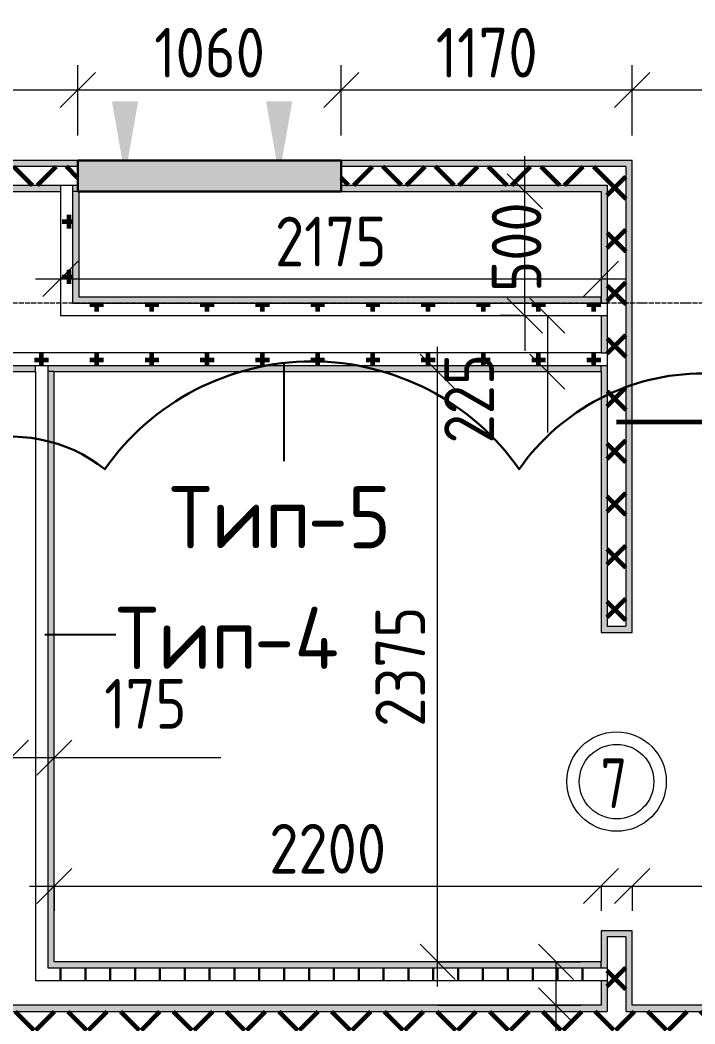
# Model space of a CAD drawing. Header units: millimetres. Extents: x -60946 to 138510, y -262288 to 24501.
# Drawn here: x 55847 to 58562, y -202523 to -198484 of the extents above; entities that cross this region are included whole.
import ezdxf

# ---------------------------------------------------------------- set-up
doc = ezdxf.new("R2010")
doc.units = ezdxf.units.MM
doc.linetypes.add('ADSK_Линия сетки', pattern=[25, 20, -2.5, 0, -2.5])
doc.linetypes.add('ADSK_Невидимые', pattern=[5, 3, -2])
for name, color, linetype, lineweight in [('2)Тип-2', 3, 'Continuous', 60), ('2)Тип-5', 1, 'Continuous', 60), ('Марки', 7, 'Continuous', 20), ('Марки дверей', 7, 'Continuous', 20), ('Обобщенные модели', 7, 'ADSK_Невидимые', 18), ('Оси', 7, 'Continuous', 9), ('Размеры', 7, 'Continuous', 9), ('Стены внутренние', 7, 'Continuous', 18), ('Стены штриховка', 7, 'Continuous', 9), ('Узлы', 7, 'Continuous', 18)]:
    doc.layers.add(name, color=color, linetype=linetype, lineweight=lineweight)
doc.layers.add('2)Тип-4', color=7, linetype='Continuous', lineweight=30, true_color=0x0080c0)
doc.styles.add('GOST Common_3', font='', dxfattribs={"width": 0.9, "height": 200})
doc.styles.add('GOST Common_4', font='', dxfattribs={"height": 250})
doc.styles.add('GOST Common_B', font='', dxfattribs={"width": 0.8, "height": 200})
doc.styles.get('GOST Common_3').set_extended_font_data('GOST Common')
doc.styles.get('GOST Common_4').set_extended_font_data('GOST Common')
doc.styles.get('GOST Common_B').set_extended_font_data('GOST Common', bold=True)
doc.dimstyles.new('ADSK_Основной_2_0', dxfattribs={"dimscale": 304.8, "dimtxt": 201.142999, "dimasz": 0.463911, "dimexe": 0.328084, "dimexo": 0.328084, "dimgap": 0.164042, "dimtad": 1, "dimdec": 3, "dimrnd": 0.001, "dimdsep": 46, "dimtxsty": 'GOST Common_3', "dimblk1": 'OBLIQUE', "dimblk2": 'OBLIQUE', "dimsah": 1, "dimcen": 0.09, "dimdle": 0.328084, "dimazin": 2, "dimtfac": 1, "dimtdec": 4, "dimtix": 1, "dimtmove": 0, "dimatfit": 3, "dimfxl": 1, "dimtvp": 1, "dimtolj": 1, "dimtzin": 0, "dimlwd": 20, "dimlwe": 20, "dimarcsym": 2})
doc.dimstyles.new('ADSK_Основной_2_0_2', dxfattribs={"dimscale": 304.8, "dimtxt": 201.142999, "dimasz": 0.463911, "dimexe": 0.328084, "dimexo": 0.328084, "dimgap": 0.164042, "dimtad": 1, "dimdec": 3, "dimrnd": 0.001, "dimdsep": 46, "dimtxsty": 'GOST Common_3', "dimblk1": 'OBLIQUE', "dimblk2": 'OBLIQUE', "dimsah": 1, "dimcen": 0.09, "dimdle": 0.328084, "dimazin": 2, "dimtfac": 1, "dimtdec": 4, "dimtix": 1, "dimtmove": 0, "dimatfit": 3, "dimfxl": 1, "dimtvp": 1, "dimtolj": 1, "dimtzin": 0, "dimlwd": 20, "dimlwe": 20, "dimarcsym": 2})
pattern_1 = [(45, (9.36, -198628.46), (-106.066, 106.066), []), (135, (9.36, -198628.46), (-106.066, -106.066), [])]
pattern_2 = [(0, (9.36, -198628.46), (111.125, 111.125), [55.562, -166.688]), (90, (37.14, -198656.24), (-111.125, 111.125), [55.562, -166.688])]

# ---------------------------------------------------------------- blocks, each defined once
blk = doc.blocks.new('ADSK_ОбобщеннаяМодель_ОтверстиеПрямоугольное_вСтене - О-13_ОВ_1060х660-4094150-Кладочный план 4-го этажа')
at = {"layer": 'Обобщенные модели'}
blk.add_hatch(color=256, dxfattribs=at).paths.add_polyline_path([(-391.2, -62.5), (650.3, -62.5), (650.3, 62.5), (-409.7, 62.5), (-409.7, -62.5)])
at = {"layer": 'Узлы', "lineweight": 30}
for p, q in [((-409.7, -62.5), (-409.7, 62.5)), ((-409.7, 62.5), (650.3, 62.5)), ((650.3, 62.5), (650.3, -62.5)), ((650.3, -62.5), (-409.7, -62.5))]:
    blk.add_line(p, q, dxfattribs=at)
blk = doc.blocks.new('_Oblique')
at = {"color": 0, "linetype": 'ByBlock', "lineweight": -2}
blk.add_line((-0.5, -0.5), (0.5, 0.5), dxfattribs=at)
blk = doc.blocks.new('*D6285')
at = {"layer": 'Defpoints', "color": 0, "transparency": 16777216}
for p in [(56079.4, -198765.3), (54259.4, -199048.5), (56079.4, -199048.5)]:
    blk.add_point(p, dxfattribs=at)
at = {"layer": 'Размеры', "color": 0, "lineweight": 20, "transparency": 16777216}
for p, q in [((54259.4, -198948.5), (54259.4, -198665.3)), ((56079.4, -198948.5), (56079.4, -198665.3)), ((54159.4, -198765.3), (56179.4, -198765.3))]:
    blk.add_line(p, q, dxfattribs=at)
at = {"layer": 'Размеры', "color": 0, "lineweight": 20, "transparency": 16777216, "xscale": 141.4, "yscale": 141.4, "zscale": 141.4, "rotation": 180}
blk.add_blockref('_Oblique', (54259.4, -198765.3), dxfattribs=at)
at = {"layer": 'Размеры', "color": 0, "lineweight": 20, "transparency": 16777216, "xscale": 141.4, "yscale": 141.4, "zscale": 141.4}
blk.add_blockref('_Oblique', (56079.4, -198765.3), dxfattribs=at)
at = {"layer": 'Размеры', "color": 0, "lineweight": 9, "transparency": 16777216, "insert": (55169.4, -198615.3), "char_height": 200, "width": 560.473, "attachment_point": 5, "style": 'GOST Common_3'}
blk.add_mtext('\\A1;1820', dxfattribs=at)
blk = doc.blocks.new('*D6286')
at = {"layer": 'Defpoints', "color": 0, "transparency": 16777216}
for p in [(57139.4, -198765.3), (56079.4, -199048.5), (57139.4, -199048.5)]:
    blk.add_point(p, dxfattribs=at)
at = {"layer": 'Размеры', "color": 0, "lineweight": 20, "transparency": 16777216}
for p, q in [((56079.4, -198948.5), (56079.4, -198665.3)), ((57139.4, -198948.5), (57139.4, -198665.3)), ((55979.4, -198765.3), (57239.4, -198765.3))]:
    blk.add_line(p, q, dxfattribs=at)
at = {"layer": 'Размеры', "color": 0, "lineweight": 20, "transparency": 16777216, "xscale": 141.4, "yscale": 141.4, "zscale": 141.4, "rotation": 180}
blk.add_blockref('_Oblique', (56079.4, -198765.3), dxfattribs=at)
at = {"layer": 'Размеры', "color": 0, "lineweight": 20, "transparency": 16777216, "xscale": 141.4, "yscale": 141.4, "zscale": 141.4}
blk.add_blockref('_Oblique', (57139.4, -198765.3), dxfattribs=at)
at = {"layer": 'Размеры', "color": 0, "lineweight": 9, "transparency": 16777216, "insert": (56609.4, -198615.3), "char_height": 200, "width": 560.473, "attachment_point": 5, "style": 'GOST Common_3'}
blk.add_mtext('\\A1;1060', dxfattribs=at)
blk = doc.blocks.new('*D6287')
at = {"layer": 'Defpoints', "color": 0, "transparency": 16777216}
for p in [(58309.4, -198765.3), (57139.4, -199048.5), (58309.4, -199048.5)]:
    blk.add_point(p, dxfattribs=at)
at = {"layer": 'Размеры', "color": 0, "lineweight": 20, "transparency": 16777216}
for p, q in [((57139.4, -198948.5), (57139.4, -198665.3)), ((58309.4, -198948.5), (58309.4, -198665.3)), ((57039.4, -198765.3), (58409.4, -198765.3))]:
    blk.add_line(p, q, dxfattribs=at)
at = {"layer": 'Размеры', "color": 0, "lineweight": 20, "transparency": 16777216, "xscale": 141.4, "yscale": 141.4, "zscale": 141.4, "rotation": 180}
blk.add_blockref('_Oblique', (57139.4, -198765.3), dxfattribs=at)
at = {"layer": 'Размеры', "color": 0, "lineweight": 20, "transparency": 16777216, "xscale": 141.4, "yscale": 141.4, "zscale": 141.4}
blk.add_blockref('_Oblique', (58309.4, -198765.3), dxfattribs=at)
at = {"layer": 'Размеры', "color": 0, "lineweight": 9, "transparency": 16777216, "insert": (57724.4, -198615.3), "char_height": 200, "width": 515.472, "attachment_point": 5, "style": 'GOST Common_3'}
blk.add_mtext('\\A1;1170', dxfattribs=at)
blk = doc.blocks.new('*D6288')
at = {"layer": 'Defpoints', "color": 0, "transparency": 16777216}
for p in [(61409.4, -198765.3), (58309.4, -199048.5), (61409.4, -199423.5)]:
    blk.add_point(p, dxfattribs=at)
at = {"layer": 'Размеры', "color": 0, "lineweight": 20, "transparency": 16777216}
for p, q in [((58309.4, -198948.5), (58309.4, -198665.3)), ((61409.4, -199323.5), (61409.4, -198665.3)), ((58209.4, -198765.3), (61509.4, -198765.3))]:
    blk.add_line(p, q, dxfattribs=at)
at = {"layer": 'Размеры', "color": 0, "lineweight": 20, "transparency": 16777216, "xscale": 141.4, "yscale": 141.4, "zscale": 141.4, "rotation": 180}
blk.add_blockref('_Oblique', (58309.4, -198765.3), dxfattribs=at)
at = {"layer": 'Размеры', "color": 0, "lineweight": 20, "transparency": 16777216, "xscale": 141.4, "yscale": 141.4, "zscale": 141.4}
blk.add_blockref('_Oblique', (61409.4, -198765.3), dxfattribs=at)
at = {"layer": 'Размеры', "color": 0, "lineweight": 9, "transparency": 16777216, "insert": (59859.4, -198615.3), "char_height": 200, "width": 560.473, "attachment_point": 5, "style": 'GOST Common_3'}
blk.add_mtext('\\A1;3100', dxfattribs=at)
blk = doc.blocks.new('*D6292')
at = {"layer": 'Defpoints', "color": 0, "transparency": 16777216}
for p in [(58309.4, -201868.6), (59934.4, -201968.6), (59934.4, -202448.5)]:
    blk.add_point(p, dxfattribs=at)
at = {"layer": 'Размеры', "color": 0, "lineweight": 20, "transparency": 16777216}
for p, q in [((59934.4, -202348.5), (59934.4, -201868.6)), ((58209.4, -201968.6), (60034.4, -201968.6)), ((58309.4, -201968.6), (58309.4, -202068.6))]:
    blk.add_line(p, q, dxfattribs=at)
at = {"layer": 'Размеры', "color": 0, "lineweight": 20, "transparency": 16777216, "xscale": 141.4, "yscale": 141.4, "zscale": 141.4, "rotation": 180}
blk.add_blockref('_Oblique', (58309.4, -201968.6), dxfattribs=at)
at = {"layer": 'Размеры', "color": 0, "lineweight": 20, "transparency": 16777216, "xscale": 141.4, "yscale": 141.4, "zscale": 141.4}
blk.add_blockref('_Oblique', (59934.4, -201968.6), dxfattribs=at)
at = {"layer": 'Размеры', "color": 0, "lineweight": 9, "transparency": 16777216, "insert": (59121.9, -201818.6), "char_height": 200, "width": 560.473, "attachment_point": 5, "style": 'GOST Common_3'}
blk.add_mtext('\\A1;1625', dxfattribs=at)
blk = doc.blocks.new('*D6297')
at = {"layer": 'Defpoints', "color": 0, "transparency": 16777216}
for p in [(57426.7, -202273.5), (58003.1, -202273.5), (57426.7, -202448.5)]:
    blk.add_point(p, dxfattribs=at)
at = {"layer": 'Размеры', "color": 0, "lineweight": 20, "transparency": 16777216}
for p, q in [((57526.7, -202273.5), (58103.1, -202273.5)), ((58003.1, -202273.5), (58003.1, -202548.5)), ((57526.7, -202448.5), (58103.1, -202448.5)), ((58003.1, -202448.5), (58003.1, -202870.2))]:
    blk.add_line(p, q, dxfattribs=at)
at = {"layer": 'Размеры', "color": 0, "lineweight": 20, "transparency": 16777216, "xscale": 141.4, "yscale": 141.4, "zscale": 141.4}
for p, rotation in [((58003.1, -202273.5), 90), ((58003.1, -202448.5), 270)]:
    blk.add_blockref('_Oblique', p, dxfattribs=dict(at, rotation=rotation))
at = {"layer": 'Размеры', "color": 0, "lineweight": 9, "transparency": 16777216, "insert": (57605.5, -202891.4), "char_height": 200, "width": 409.104, "attachment_point": 1, "rotation": 90, "line_spacing_factor": 1.022761, "style": 'GOST Common_3'}
blk.add_mtext('\\A1;175', dxfattribs=at)
blk = doc.blocks.new('*D6298')
at = {"layer": 'Defpoints', "color": 0, "transparency": 16777216}
for p in [(57426.7, -199898.5), (57526.7, -199898.5), (57426.7, -202273.5)]:
    blk.add_point(p, dxfattribs=at)
at = {"layer": 'Размеры', "color": 0, "lineweight": 20, "transparency": 16777216}
for p, q in [((57526.7, -202373.5), (57526.7, -199798.5)), ((57526.7, -199898.5), (57626.7, -199898.5)), ((57526.7, -202273.5), (57626.7, -202273.5))]:
    blk.add_line(p, q, dxfattribs=at)
at = {"layer": 'Размеры', "color": 0, "lineweight": 20, "transparency": 16777216, "xscale": 141.4, "yscale": 141.4, "zscale": 141.4}
for p, rotation in [((57526.7, -199898.5), 90), ((57526.7, -202273.5), 270)]:
    blk.add_blockref('_Oblique', p, dxfattribs=dict(at, rotation=rotation))
at = {"layer": 'Размеры', "color": 0, "lineweight": 9, "transparency": 16777216, "insert": (57376.7, -201086), "char_height": 200, "width": 605.475, "attachment_point": 5, "rotation": 90, "style": 'GOST Common_3'}
blk.add_mtext('\\A1;2375', dxfattribs=at)
blk = doc.blocks.new('*D6299')
at = {"layer": 'Defpoints', "color": 0, "transparency": 16777216}
for p in [(55984.4, -201452), (55809.4, -201868.6), (55984.4, -201868.6)]:
    blk.add_point(p, dxfattribs=at)
at = {"layer": 'Размеры', "color": 0, "lineweight": 20, "transparency": 16777216}
for p, q in [((55809.4, -201768.6), (55809.4, -201352)), ((55984.4, -201768.6), (55984.4, -201352)), ((55709.4, -201452), (55984.4, -201452)), ((55984.4, -201452), (56654.3, -201452))]:
    blk.add_line(p, q, dxfattribs=at)
at = {"layer": 'Размеры', "color": 0, "lineweight": 20, "transparency": 16777216, "xscale": 141.4, "yscale": 141.4, "zscale": 141.4, "rotation": 180}
blk.add_blockref('_Oblique', (55809.4, -201452), dxfattribs=at)
at = {"layer": 'Размеры', "color": 0, "lineweight": 20, "transparency": 16777216, "xscale": 141.4, "yscale": 141.4, "zscale": 141.4}
blk.add_blockref('_Oblique', (55984.4, -201452), dxfattribs=at)
at = {"layer": 'Размеры', "color": 0, "lineweight": 9, "transparency": 16777216, "insert": (56185.5, -201135.3), "char_height": 200, "width": 409.104, "attachment_point": 1, "line_spacing_factor": 1.022761, "style": 'GOST Common_3'}
blk.add_mtext('\\A1;175', dxfattribs=at)
blk = doc.blocks.new('*D6300')
at = {"layer": 'Defpoints', "color": 0, "transparency": 16777216}
for p in [(55984.4, -201868.6), (58184.4, -201868.6), (58184.4, -201968.6)]:
    blk.add_point(p, dxfattribs=at)
at = {"layer": 'Размеры', "color": 0, "lineweight": 20, "transparency": 16777216}
for p, q in [((55884.4, -201968.6), (58284.4, -201968.6)), ((55984.4, -201968.6), (55984.4, -202068.6)), ((58184.4, -201968.6), (58184.4, -202068.6))]:
    blk.add_line(p, q, dxfattribs=at)
at = {"layer": 'Размеры', "color": 0, "lineweight": 20, "transparency": 16777216, "xscale": 141.4, "yscale": 141.4, "zscale": 141.4, "rotation": 180}
blk.add_blockref('_Oblique', (55984.4, -201968.6), dxfattribs=at)
at = {"layer": 'Размеры', "color": 0, "lineweight": 20, "transparency": 16777216, "xscale": 141.4, "yscale": 141.4, "zscale": 141.4}
blk.add_blockref('_Oblique', (58184.4, -201968.6), dxfattribs=at)
at = {"layer": 'Размеры', "color": 0, "lineweight": 9, "transparency": 16777216, "insert": (57084.4, -201818.6), "char_height": 200, "width": 605.475, "attachment_point": 5, "style": 'GOST Common_3'}
blk.add_mtext('\\A1;2200', dxfattribs=at)
blk = doc.blocks.new('*D6301')
at = {"layer": 'Defpoints', "color": 0, "transparency": 16777216}
for p in [(56009.4, -199425.3), (58184.4, -199425.3), (58184.4, -199525.3)]:
    blk.add_point(p, dxfattribs=at)
at = {"layer": 'Размеры', "color": 0, "lineweight": 20, "transparency": 16777216}
for p, q in [((55909.4, -199525.3), (58284.4, -199525.3)), ((56009.4, -199525.3), (56009.4, -199625.3)), ((58184.4, -199525.3), (58184.4, -199625.3))]:
    blk.add_line(p, q, dxfattribs=at)
at = {"layer": 'Размеры', "color": 0, "lineweight": 20, "transparency": 16777216, "xscale": 141.4, "yscale": 141.4, "zscale": 141.4, "rotation": 180}
blk.add_blockref('_Oblique', (56009.4, -199525.3), dxfattribs=at)
at = {"layer": 'Размеры', "color": 0, "lineweight": 20, "transparency": 16777216, "xscale": 141.4, "yscale": 141.4, "zscale": 141.4}
blk.add_blockref('_Oblique', (58184.4, -199525.3), dxfattribs=at)
at = {"layer": 'Размеры', "color": 0, "lineweight": 9, "transparency": 16777216, "insert": (57096.9, -199375.3), "char_height": 200, "width": 560.473, "attachment_point": 5, "style": 'GOST Common_3'}
blk.add_mtext('\\A1;2175', dxfattribs=at)
blk = doc.blocks.new('*D6302')
at = {"layer": 'Defpoints', "color": 0, "transparency": 16777216}
for p in [(57956, -199673.5), (57968.3, -199673.5), (57956, -199898.5)]:
    blk.add_point(p, dxfattribs=at)
at = {"layer": 'Размеры', "color": 0, "lineweight": 20, "transparency": 16777216}
for p, q in [((57968.3, -199673.5), (57968.3, -199998.5)), ((58056, -199673.5), (58068.3, -199673.5)), ((57968.3, -199898.5), (57968.3, -200143.8)), ((58056, -199898.5), (58068.3, -199898.5))]:
    blk.add_line(p, q, dxfattribs=at)
at = {"layer": 'Размеры', "color": 0, "lineweight": 20, "transparency": 16777216, "xscale": 141.4, "yscale": 141.4, "zscale": 141.4}
for p, rotation in [((57968.3, -199673.5), 90), ((57968.3, -199898.5), 270)]:
    blk.add_blockref('_Oblique', p, dxfattribs=dict(at, rotation=rotation))
at = {"layer": 'Размеры', "color": 0, "lineweight": 9, "transparency": 16777216, "insert": (57553.5, -200187.5), "char_height": 200, "width": 454.106, "attachment_point": 1, "rotation": 90, "line_spacing_factor": 1.022761, "style": 'GOST Common_3'}
blk.add_mtext('\\A1;225', dxfattribs=at)
blk = doc.blocks.new('*D6303')
at = {"layer": 'Defpoints', "color": 0, "transparency": 16777216}
for p in [(57878, -199173.5), (57956, -199173.5), (57956, -199673.5)]:
    blk.add_point(p, dxfattribs=at)
at = {"layer": 'Размеры', "color": 0, "lineweight": 20, "transparency": 16777216}
for p, q in [((57878, -199173.5), (57878, -199032.1)), ((57856, -199173.5), (57778, -199173.5)), ((57878, -199673.5), (57878, -199173.5)), ((57856, -199673.5), (57778, -199673.5)), ((57878, -199673.5), (57878, -199814.9))]:
    blk.add_line(p, q, dxfattribs=at)
at = {"layer": 'Размеры', "color": 0, "lineweight": 20, "transparency": 16777216, "xscale": 141.4, "yscale": 141.4, "zscale": 141.4}
for p, rotation in [((57878, -199173.5), 270), ((57878, -199673.5), 90)]:
    blk.add_blockref('_Oblique', p, dxfattribs=dict(at, rotation=rotation))
at = {"layer": 'Размеры', "color": 0, "lineweight": 9, "transparency": 16777216, "insert": (57744.7, -199577.8), "char_height": 200, "width": 454.106, "attachment_point": 1, "rotation": 90, "line_spacing_factor": 1.022761, "style": 'GOST Common_3'}
blk.add_mtext('\\A1;500', dxfattribs=at)
blk = doc.blocks.new('М_двери1 - Марка экземпляра 2-3719212-Кладочный план 4-го этажа')
at = {"layer": 'Марки дверей'}
for radius in [2, 1.5]:
    blk.add_circle((0, 0), radius, dxfattribs=at)

msp = doc.modelspace()

# ---------------------------------------------------------------- hatches: boundary and pattern name
at = {"layer": '2)Тип-2'}
h = msp.add_hatch(color=256, dxfattribs=at)
h.paths.add_polyline_path([(52459.3615, -199073.4914), (53234.3615, -199073.4914), (53234.3615, -199048.4914), (52359.3615, -199048.4914), (52359.3615, -199073.4914), (52434.3615, -199073.4914)])
h.paths.add_polyline_path([(54284.3615, -199073.4914), (56079.3615, -199073.4914), (56079.3615, -199048.4914), (54284.3615, -199048.4914)])
h.paths.add_polyline_path([(57139.3615, -199073.4914), (58284.3615, -199073.4914), (58284.3615, -199048.4914), (57139.3615, -199048.4914), (57139.3615, -199066.7927)])
h = msp.add_hatch(color=256, dxfattribs=at)
h.paths.add_polyline_path([(57747.942, -199173.4914), (58184.3615, -199173.4914), (58184.3615, -199148.4914), (57139.3615, -199148.4914), (57139.3615, -199173.4914)])
h.paths.add_polyline_path([(54259.3615, -199173.4914), (54509.3615, -199173.4914), (54509.3615, -199148.4914), (54284.3615, -199148.4914), (54284.3615, -199048.4914), (54259.3615, -199048.4914)])
h.paths.add_polyline_path([(53009.3615, -199173.4914), (53259.3615, -199173.4914), (53259.3615, -199048.4914), (53234.3615, -199048.4914), (53234.3615, -199148.4914), (53009.3615, -199148.4914)])
h.paths.add_polyline_path([(52959.3615, -199173.4914), (52959.3615, -199148.4914), (52459.3615, -199148.4914), (52459.3615, -199173.4914), (52797.6931, -199173.4914)])
h.paths.add_polyline_path([(56079.3615, -199173.4914), (56079.3615, -199148.4914), (56059.3615, -199148.4914), (56059.3615, -199173.4914)])
h.paths.add_polyline_path([(54559.3615, -199173.4914), (56009.3615, -199173.4914), (56009.3615, -199148.4914), (54559.3615, -199148.4914)])
h = msp.add_hatch(color=256, dxfattribs=at)
h.paths.add_polyline_path([(58309.3615, -202448.4914), (58309.3615, -202173.4914), (58284.3615, -202173.4914), (58284.3615, -202448.4914)])
h.paths.add_polyline_path([(58284.3615, -200923.4914), (58309.3615, -200923.4914), (58309.3615, -199048.4914), (58284.3615, -199048.4914), (58284.3615, -200736.9674)])
h = msp.add_hatch(dxfattribs=at)
h.set_pattern_fill('FP_4', color=256, style=0, pattern_type=2)
h.set_pattern_definition(pattern_1)
h.paths.add_polyline_path([(56079.3615, -199148.4914), (56079.3615, -199073.4914), (54284.3615, -199073.4914), (54284.3615, -199148.4914), (56059.3615, -199148.4914)])
h.paths.add_polyline_path([(52459.3615, -199148.4914), (53234.3615, -199148.4914), (53234.3615, -199073.4914), (52434.3615, -199073.4914), (52434.3615, -199148.4914)])
h.paths.add_polyline_path([(58209.3615, -199148.4914), (58209.3615, -199073.4914), (57139.3615, -199073.4914), (57139.3615, -199148.4914), (58184.3615, -199148.4914)])
h = msp.add_hatch(dxfattribs=at)
h.set_pattern_fill('FP_4', color=256, style=0, pattern_type=2)
h.set_pattern_definition(pattern_1)
h.paths.add_polyline_path([(58209.3615, -202473.4914), (58284.3615, -202473.4914), (58284.3615, -202173.4914), (58209.3615, -202173.4914), (58209.3615, -202448.4914)])
h.paths.add_polyline_path([(58284.3615, -200923.4914), (58284.3615, -199073.4914), (58209.3615, -199073.4914), (58209.3615, -200923.4914)])
h = msp.add_hatch(color=256, dxfattribs=at)
h.paths.add_polyline_path([(58209.3615, -202448.4914), (58209.3615, -202348.4914), (58184.3615, -202348.4914), (58184.3615, -202448.4914)])
h.paths.add_polyline_path([(58184.3615, -202298.4914), (58209.3615, -202298.4914), (58209.3615, -202173.4914), (58309.3615, -202173.4914), (58309.3615, -202148.4914), (58184.3615, -202148.4914), (58184.3615, -202273.4914)])
h.paths.add_polyline_path([(58184.3615, -200948.4914), (58309.3615, -200948.4914), (58309.3615, -200923.4914), (58209.3615, -200923.4914), (58209.3615, -199873.4914), (58184.3615, -199873.4914), (58184.3615, -200736.9674)])
h.paths.add_polyline_path([(58184.3615, -199823.4914), (58209.3615, -199823.4914), (58209.3615, -199673.4914), (58184.3615, -199673.4914)])
h.paths.add_polyline_path([(58209.3615, -199623.4914), (58209.3615, -199148.4914), (58184.3615, -199148.4914), (58184.3615, -199623.4914)])
h = msp.add_hatch(color=256, dxfattribs=at)
h.paths.add_polyline_path([(61559.3615, -202473.4914), (61559.3615, -202448.4914), (61159.3615, -202448.4914), (61159.3615, -202473.4914)])
h.paths.add_polyline_path([(57747.942, -202473.4914), (58209.3615, -202473.4914), (58209.3615, -202448.4914), (55809.3615, -202448.4914), (55809.3615, -202473.4914), (56097.859, -202473.4914)])
h.paths.add_polyline_path([(58284.3615, -202473.4914), (59909.3615, -202473.4914), (59909.3615, -202448.4914), (58284.3615, -202448.4914)])
h = msp.add_hatch(dxfattribs=at)
h.set_pattern_fill('FP_4', color=256, style=0, pattern_type=2)
h.set_pattern_definition(pattern_1)
h.paths.add_polyline_path([(61559.3615, -202548.4914), (61559.3615, -202473.4914), (61159.3615, -202473.4914), (61159.3615, -202548.4914)])
h.paths.add_polyline_path([(55784.3615, -202548.4914), (59909.3615, -202548.4914), (59909.3615, -202473.4914), (55784.3615, -202473.4914)])
at = {"layer": '2)Тип-4', "true_color": 0x0080c0, "transparency": 33554687}
for points in [[(55984.3615, -202298.4914), (55984.3615, -199898.4914), (55959.3615, -199898.4914), (55959.3615, -202298.4914)], [(55984.3615, -202298.4914), (58184.3615, -202298.4914), (58184.3615, -202273.4914), (55984.3615, -202273.4914)]]:
    msp.add_hatch(color=142, dxfattribs=at).paths.add_polyline_path(points)
h = msp.add_hatch(dxfattribs=at)
h.set_pattern_fill('FP_6', color=142, style=0, pattern_type=2)
h.set_pattern_definition([(90, (9.36, -198628.46), (-100, 6e-15), [])])
h.paths.add_polyline_path([(56097.859, -202348.4914), (58209.3615, -202348.4914), (58209.3615, -202298.4914), (55959.3615, -202298.4914), (55959.3615, -202348.4914), (55984.3615, -202348.4914)])
at = {"layer": '2)Тип-5', "true_color": 0xd50000}
h = msp.add_hatch(dxfattribs=at)
h.set_pattern_fill('FP_7', color=12, style=0, pattern_type=2)
h.set_pattern_definition(pattern_2)
h.paths.add_polyline_path([(56059.3615, -199623.4914), (56059.3615, -199148.4914), (56009.3615, -199148.4914), (56009.3615, -199623.4914)])
for points in [[(56084.3615, -199598.4914), (56084.3615, -199173.4914), (56059.3615, -199173.4914), (56059.3615, -199598.4914)], [(56097.859, -199623.4914), (58184.3615, -199623.4914), (58184.3615, -199598.4914), (56059.3615, -199598.4914), (56059.3615, -199623.4914)]]:
    msp.add_hatch(color=12, dxfattribs=at).paths.add_polyline_path(points)
h = msp.add_hatch(dxfattribs=at)
h.set_pattern_fill('FP_7', color=12, style=0, pattern_type=2)
h.set_pattern_definition(pattern_2)
h.paths.add_polyline_path([(56009.3615, -199673.4914), (58209.3615, -199673.4914), (58209.3615, -199623.4914), (56009.3615, -199623.4914)])
h = msp.add_hatch(dxfattribs=at)
h.set_pattern_fill('FP_7', color=12, style=0, pattern_type=2)
h.set_pattern_definition(pattern_2)
h.paths.add_polyline_path([(55784.3615, -199873.4914), (58209.3615, -199873.4914), (58209.3615, -199823.4914), (54509.3615, -199823.4914), (54509.3615, -199873.4914), (55709.3615, -199873.4914)])
h = msp.add_hatch(color=12, dxfattribs=at)
h.paths.add_polyline_path([(54484.3615, -199898.4914), (55684.3615, -199898.4914), (55684.3615, -199873.4914), (54484.3615, -199873.4914)])
h.paths.add_polyline_path([(55809.3615, -199898.4914), (55909.3615, -199898.4914), (55909.3615, -199873.4914), (55809.3615, -199873.4914)])
h.paths.add_polyline_path([(55959.3615, -199898.4914), (58184.3615, -199898.4914), (58184.3615, -199873.4914), (55959.3615, -199873.4914)])
at = {"layer": 'Марки'}
for points in [[(56269.2037, -199110.9914), (56322.1018, -198810.9914), (56216.3056, -198810.9914)], [(56889.3615, -199110.9914), (56942.2596, -198810.9914), (56836.4634, -198810.9914)]]:
    msp.add_hatch(color=256, dxfattribs=at).paths.add_polyline_path(points)

# ---------------------------------------------------------------- linework, layer by layer
at = {"layer": '2)Тип-2'}
msp.add_line((58246.8615, -200100.8785), (58964.0005, -200100.8785), dxfattribs=at)
at = {"layer": '2)Тип-4', "lineweight": 25}
msp.add_line((55946.8615, -200956.1828), (56232.6489, -200956.1828), dxfattribs=at)
at = {"layer": '2)Тип-4', "color": 5}
msp.add_lwpolyline([(55240.0642, -204041.6804, -0.52056705), (55240.0642, -202460.0568, -0.52056705), (55240.0642, -201483.6105, -0.52056705), (55240.0642, -200572.424, -0.52056705), (56188.1164, -200291.4576, -0.52056705), (57854.7999, -200291.4576, -0.52056705), (59336.2878, -200291.4576, -0.52056705), (59394.5535, -201169.78, -0.52056705), (59394.5535, -202308.7824, -0.52056705), (59394.5535, -203997.9248, -0.52056705), (58105.6954, -204041.6804, -0.52056705), (56542.2454, -204041.6804, -0.52056705)], format="xyb", close=True, dxfattribs=at)
at = {"layer": '2)Тип-5', "lineweight": 25}
msp.add_line((56908.0679, -199860.9914), (56908.0679, -200258.9797), dxfattribs=at)
at = {"layer": 'Оси', "linetype": 'ADSK_Линия сетки', "lineweight": 5}
msp.add_line((62563.3938, -199623.4914), (-25230.7352, -199623.4914), dxfattribs=at)
at = {"layer": 'Стены внутренние', "lineweight": 5}
for p, q in [((56079.3615, -199048.4914), (54259.3615, -199048.4914)), ((58309.3615, -199048.4914), (57139.3615, -199048.4914)), ((58309.3615, -200948.4914), (58309.3615, -199048.4914)), ((54559.3615, -199173.4914), (56009.3615, -199173.4914)), ((56009.3615, -199173.4914), (56009.3615, -199673.4914)), ((56084.3615, -199598.4914), (56084.3615, -199173.4914)), ((57139.3615, -199173.4914), (58184.3615, -199173.4914)), ((58184.3615, -199173.4914), (58184.3615, -199598.4914)), ((58184.3615, -199598.4914), (56084.3615, -199598.4914)), ((56009.3615, -199673.4914), (58184.3615, -199673.4914)), ((58184.3615, -199673.4914), (58184.3615, -199823.4914)), ((58184.3615, -199823.4914), (54559.3615, -199823.4914)), ((55809.3615, -199898.4914), (55909.3615, -199898.4914)), ((55909.3615, -199898.4914), (55909.3615, -202348.4914)), ((55984.3615, -199898.4914), (58184.3615, -199898.4914)), ((55984.3615, -202273.4914), (55984.3615, -199898.4914)), ((58184.3615, -199898.4914), (58184.3615, -200948.4914)), ((58184.3615, -200948.4914), (58309.3615, -200948.4914)), ((58309.3615, -202148.4914), (58184.3615, -202148.4914)), ((58184.3615, -202148.4914), (58184.3615, -202273.4914)), ((58309.3615, -202448.4914), (58309.3615, -202148.4914)), ((58184.3615, -202273.4914), (55984.3615, -202273.4914)), ((55909.3615, -202348.4914), (58184.3615, -202348.4914)), ((58184.3615, -202348.4914), (58184.3615, -202448.4914)), ((58184.3615, -202448.4914), (55809.3615, -202448.4914)), ((59934.3615, -202448.4914), (58309.3615, -202448.4914))]:
    msp.add_line(p, q, dxfattribs=at)
at = {"layer": 'Стены штриховка', "lineweight": 9}
for p, q in [((56079.3615, -199073.4914), (54284.3615, -199073.4914)), ((58284.3615, -199073.4914), (57139.3615, -199073.4914)), ((58284.3615, -199073.4914), (58284.3615, -200923.4914)), ((54284.3615, -199148.4914), (56079.3615, -199148.4914)), ((56009.3615, -199148.4914), (56009.3615, -199173.4914)), ((56059.3615, -199623.4914), (56059.3615, -199148.4914)), ((56079.3615, -199173.4914), (56059.3615, -199173.4914)), ((57139.3615, -199148.4914), (58209.3615, -199148.4914)), ((58209.3615, -199148.4914), (58209.3615, -200923.4914)), ((56059.3615, -199623.4914), (58209.3615, -199623.4914)), ((58184.3615, -199623.4914), (58184.3615, -199598.4914)), ((58184.3615, -199673.4914), (58209.3615, -199673.4914)), ((58184.3615, -199823.4914), (58209.3615, -199823.4914)), ((54509.3615, -199873.4914), (58209.3615, -199873.4914)), ((55909.3615, -199898.4914), (55909.3615, -199873.4914)), ((55959.3615, -202298.4914), (55959.3615, -199873.4914)), ((55984.3615, -199898.4914), (55959.3615, -199898.4914)), ((58184.3615, -199898.4914), (58184.3615, -199873.4914)), ((58209.3615, -200923.4914), (58284.3615, -200923.4914)), ((58209.3615, -202173.4914), (58209.3615, -202473.4914)), ((58284.3615, -202173.4914), (58209.3615, -202173.4914)), ((58284.3615, -202173.4914), (58284.3615, -202473.4914)), ((58184.3615, -202298.4914), (58184.3615, -202273.4914)), ((58209.3615, -202298.4914), (55959.3615, -202298.4914)), ((58184.3615, -202348.4914), (58209.3615, -202348.4914)), ((55784.3615, -202473.4914), (58209.3615, -202473.4914)), ((58284.3615, -202473.4914), (59909.3615, -202473.4914))]:
    msp.add_line(p, q, dxfattribs=at)

# ---------------------------------------------------------------- block references
at = {"layer": 'Марки дверей', "xscale": 99.99999999999993, "yscale": 99.99999999999993, "zscale": 99.99999999999993}
msp.add_blockref('М_двери1 - Марка экземпляра 2-3719212-Кладочный план 4-го этажа', (58246.8615, -201548.4914), dxfattribs=at)
at = {"layer": 'Обобщенные модели', "color": 7, "true_color": 0xffffff}
msp.add_blockref('ADSK_ОбобщеннаяМодель_ОтверстиеПрямоугольное_вСтене - О-13_ОВ_1060х660-4094150-Кладочный план 4-го этажа', (56489.0597, -199110.9914), dxfattribs=at)

# ---------------------------------------------------------------- texts
at = {"layer": '2)Тип-4', "color": 116, "lineweight": 30, "true_color": 0x008040, "char_height": 250, "attachment_point": 1, "style": 'GOST Common_4'}
for s, insert, width in [('Тип', (56232.6489, -200845.2557), 673.4175), ('-4', (56788.2739, -200845.2557), 456.961875)]:
    msp.add_mtext(s, dxfattribs=dict(at, insert=insert, width=width))
at = {"layer": '2)Тип-5', "color": 116, "lineweight": 9, "true_color": 0x008040, "char_height": 250, "attachment_point": 1, "style": 'GOST Common_4'}
for s, insert, width in [('Тип', (56448.0679, -200359.5526), 673.4175), ('-5', (57003.6929, -200359.5526), 432.91125)]:
    msp.add_mtext(s, dxfattribs=dict(at, insert=insert, width=width))
at = {"layer": 'Марки дверей', "lineweight": 5, "insert": (58182.8041, -201454.8325), "char_height": 200, "width": 147.5105, "attachment_point": 1, "style": 'GOST Common_B'}
msp.add_mtext('\\fGOST Common|b1|i0|c204|p34|;\\W.8;7', dxfattribs=at)

# ---------------------------------------------------------------- dimensions: what is measured, and where the dimension line sits
at = {"layer": 'Размеры', "lineweight": 9}
for base, p1, p2, override, picture, middle in [((56079.3615, -198765.34), (54259.3615, -199048.4914), (56079.3615, -199048.4914), {"dimpost": '<>', "dimfxl": 1820}, '*D6285', (55169.3615, -198615.34)), ((57139.3615, -198765.34), (56079.3615, -199048.4914), (57139.3615, -199048.4914), {"dimpost": '<>', "dimfxl": 1060}, '*D6286', (56609.3615, -198615.34)), ((58309.3615, -198765.34), (57139.3615, -199048.4914), (58309.3615, -199048.4914), {"dimpost": '<>', "dimfxl": 1170}, '*D6287', (57724.3615, -198615.34)), ((61409.3615, -198765.34), (58309.3615, -199048.4914), (61409.3615, -199423.4914), {"dimpost": '<>', "dimfxl": 3122.599078}, '*D6288', (59859.3615, -198615.34)), ((58184.3615, -199525.2964), (56009.3615, -199425.3115), (58184.3615, -199425.3115), {"dimpost": '<>', "dimfxl": 2175}, '*D6301', (57096.8615, -199375.2964)), ((58184.3615, -201968.5743), (55984.3615, -201868.5894), (58184.3615, -201868.5894), {"dimpost": '<>', "dimfxl": 2200}, '*D6300', (57084.3615, -201818.5743)), ((59934.3615, -201968.5743), (58309.3615, -201868.5894), (59934.3615, -202448.4914), {"dimpost": '<>', "dimfxl": 1725.372803}, '*D6292', (59121.8615, -201818.5743))]:
    dim = msp.add_linear_dim(base=base, p1=p1, p2=p2, dimstyle='ADSK_Основной_2_0_2', override=override, dxfattribs=at)
    dim.commit()
    dim.dimension.update_dxf_attribs({"geometry": picture, "text_midpoint": middle})
for base, p1, p2, override, picture, middle in [((57877.9931, -199173.4914), (57956.0406, -199673.4914), (57956.0406, -199173.4914), {"dimpost": '<>', "dimfxl": 500}, '*D6303', (57877.9931, -199350.7261)), ((57968.2684, -199673.4914), (57956.0406, -199898.4914), (57956.0406, -199673.4914), {"dimpost": '<>', "dimfxl": 225}, '*D6302', (57686.8398, -200143.8138)), ((58003.1153, -202273.4914), (57426.7344, -202448.4914), (57426.7344, -202273.4914), {"dimpost": '<>', "dimfxl": 175}, '*D6297', (57738.8296, -202870.221))]:
    dim = msp.add_linear_dim(base=base, p1=p1, p2=p2, angle=90, dimstyle='ADSK_Основной_2_0', override=override, dxfattribs=at)
    dim.commit()
    dim.dimension.update_dxf_attribs({"geometry": picture, "text_midpoint": middle, "dimtype": 160, "text_rotation": 90})
dim = msp.add_linear_dim(base=(57526.7193, -199898.4914), p1=(57426.7344, -202273.4914), p2=(57426.7344, -199898.4914), angle=90, dimstyle='ADSK_Основной_2_0_2', override={"dimpost": '<>', "dimfxl": 2375}, dxfattribs=at)
dim.commit()
dim.dimension.update_dxf_attribs({"geometry": '*D6298', "text_midpoint": (57376.7193, -201085.9914)})
dim = msp.add_linear_dim(base=(55984.3615, -201451.9733), p1=(55809.3615, -201868.5894), p2=(55984.3615, -201868.5894), dimstyle='ADSK_Основной_2_0', override={"dimpost": '<>', "dimfxl": 175}, dxfattribs=at)
dim.commit()
dim.dimension.update_dxf_attribs({"geometry": '*D6299', "text_midpoint": (56390.0472, -201451.9733), "dimtype": 160})

doc.saveas('drawing.dxf')
